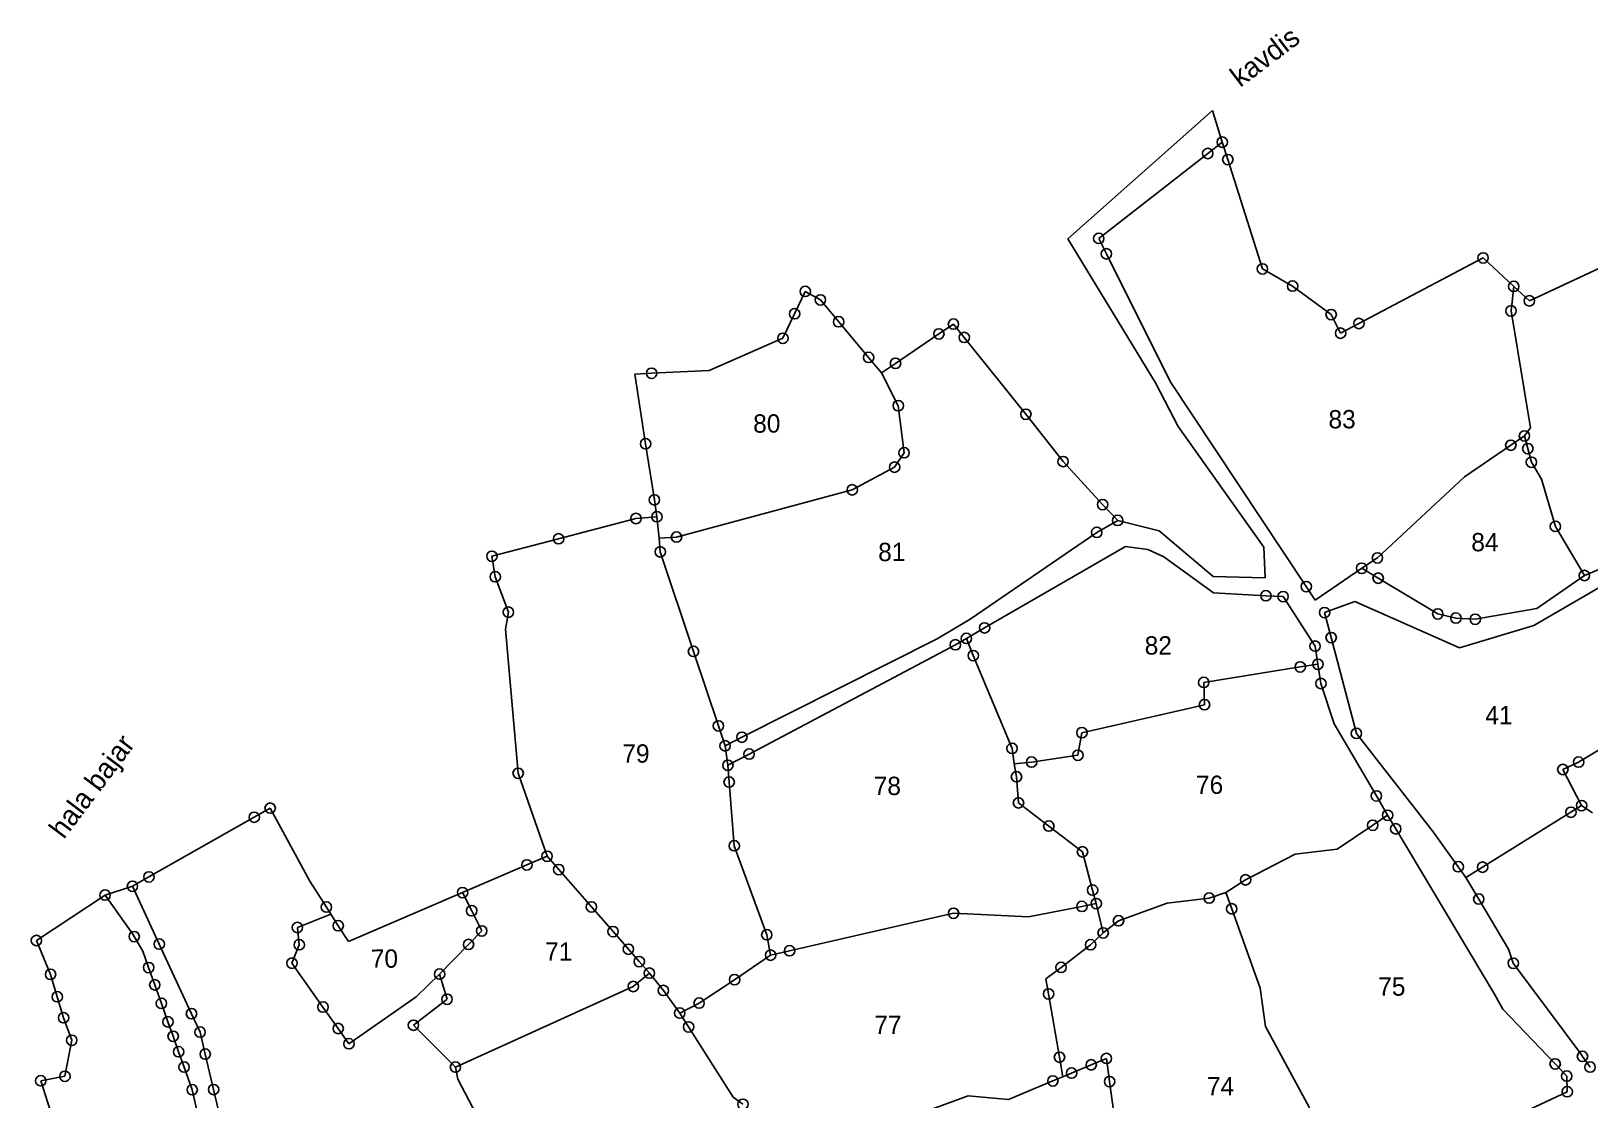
# Model space of a CAD drawing. Header units: metres. Extents: x 267555 to 271037, y 2139222 to 2142032.
# Drawn here: x 268840 to 269615, y 2140863 to 2141394 of the extents above; entities that cross this region are included whole.
import ezdxf

# ---------------------------------------------------------------- set-up
doc = ezdxf.new("R2010")
doc.units = ezdxf.units.M
for name, color, linetype in [('OFF', 1, 'Continuous'), ('POLY_PARCEL', 6, 'Continuous'), ('POLY_ROAD', 30, 'Continuous'), ('SYM_STONE', 1, 'Continuous'), ('TEXT_MAPOUT', 7, 'Continuous'), ('TEXT_PARCEL', 7, 'Continuous'), ('V_BOUND_LINE', 7, 'Continuous')]:
    doc.layers.add(name, color=color, linetype=linetype)
doc.styles.add('TEXT_MAP', font='', dxfattribs={"height": 2.5})
doc.styles.get('TEXT_MAP').set_extended_font_data('Kruti Dev 050')

msp = doc.modelspace()

# ---------------------------------------------------------------- linework, layer by layer
at = {"layer": 'OFF'}
for p, q in [((269427.21, 2141354.2), (269432.08, 2141338.53)), ((269185.02, 2141038.67), (269186.43, 2141028.98)), ((268877.01, 2140964.55), (268890.63, 2140968.9))]:
    msp.add_line(p, q, dxfattribs=at)
at = {"layer": 'POLY_PARCEL'}
for p, q in [((269576.87, 2141266.9), (269575.5, 2141254.72)), ((269575.5, 2141254.72), (269585.2, 2141196.66)), ((269262.8, 2141223.97), (269271.09, 2141207.64)), ((269271.09, 2141207.64), (269273.97, 2141184.25)), ((269585.2, 2141196.66), (269582.19, 2141192.61)), ((269575.41, 2141188), (269552.37, 2141172.31)), ((269582.19, 2141192.61), (269575.41, 2141188)), ((269582.19, 2141192.61), (269583.85, 2141186.29)), ((269273.97, 2141184.25), (269269.28, 2141177.1)), ((269583.85, 2141186.29), (269585.62, 2141179.53)), ((269269.28, 2141177.1), (269248.23, 2141165.84)), ((269552.37, 2141172.31), (269509.16, 2141132.01)), ((269585.62, 2141179.53), (269590.7, 2141171.16)), ((269248.23, 2141165.84), (269160.9, 2141142.37)), ((269590.7, 2141171.16), (269597.54, 2141147.68)), ((269152.22, 2141141.82), (269151.21, 2141152.45)), ((269160.9, 2141142.37), (269152.22, 2141141.82)), ((269152.86, 2141135.03), (269152.22, 2141141.82)), ((269597.54, 2141147.68), (269611.95, 2141123.28)), ((269169.37, 2141085.55), (269152.86, 2141135.03)), ((269509.16, 2141132.01), (269501.31, 2141126.89)), ((269308.34, 2141083.48), (269304.94, 2141092.03)), ((269181.72, 2141048.56), (269169.37, 2141085.55)), ((269327.64, 2141037.41), (269308.34, 2141083.48)), ((269470.79, 2141077.88), (269479.57, 2141079.16)), ((269609.11, 2141030.6), (269690.81, 2141080.11)), ((269422.86, 2141070.17), (269470.79, 2141077.88)), ((269423.22, 2141059.11), (269422.86, 2141070.17)), ((269362.33, 2141045.2), (269423.22, 2141059.11)), ((269185.02, 2141038.67), (269181.72, 2141048.56)), ((269360.34, 2141033.97), (269362.33, 2141045.2)), ((269328.74, 2141029.69), (269327.64, 2141037.41)), ((269337.34, 2141030.6), (269360.34, 2141033.97)), ((269187.09, 2141020.64), (269186.43, 2141028.98)), ((269328.74, 2141029.69), (269337.34, 2141030.6)), ((269329.84, 2141023.32), (269328.74, 2141029.69)), ((269601.25, 2141026.9), (269609.11, 2141030.6)), ((269610.59, 2141008.98), (269601.25, 2141026.9)), ((269601.25, 2141026.9), (269601.25, 2141026.9)), ((269189.59, 2140989.05), (269187.09, 2141020.64)), ((269330.83, 2141010.34), (269329.84, 2141023.32)), ((269345.88, 2140998.82), (269330.83, 2141010.34)), ((269506.78, 2140999.21), (269514.21, 2141004.19)), ((269561.38, 2140978.38), (269605.3, 2141005.69)), ((269605.3, 2141005.69), (269610.59, 2141008.98)), ((269610.59, 2141008.98), (269616, 2141005.41)), ((269362.62, 2140986), (269345.88, 2140998.82)), ((269489.12, 2140987.38), (269506.78, 2140999.21)), ((269205.77, 2140944.8), (269189.59, 2140989.05)), ((269468.26, 2140984.8), (269489.12, 2140987.38)), ((269096.62, 2140983.81), (269102.42, 2140977.17)), ((269367.65, 2140967.04), (269362.62, 2140986)), ((269443.63, 2140972.1), (269468.26, 2140984.8)), ((269102.42, 2140977.17), (269118.65, 2140958.63)), ((269433.85, 2140965.77), (269443.63, 2140972.1)), ((269443.63, 2140972.1), (269443.63, 2140972.1)), ((269553.14, 2140973.26), (269561.38, 2140978.38)), ((269059.15, 2140956.77), (269054.66, 2140965.77)), ((269369.45, 2140960.27), (269367.65, 2140967.04)), ((269404.7, 2140960.46), (269425.56, 2140963.03)), ((269425.56, 2140963.03), (269433.85, 2140965.77)), ((269433.85, 2140965.77), (269436.75, 2140957.7)), ((269064.17, 2140946.72), (269059.15, 2140956.77)), ((269118.65, 2140958.63), (269129.37, 2140946.38)), ((269217.08, 2140936.88), (269298.55, 2140955.51)), ((269298.55, 2140955.51), (269335.75, 2140953.69)), ((269335.75, 2140953.69), (269362.36, 2140958.88)), ((269362.36, 2140958.88), (269369.45, 2140960.27)), ((269369.45, 2140960.27), (269369.45, 2140960.27)), ((269369.45, 2140960.27), (269372.89, 2140945.73)), ((269380.51, 2140951.77), (269404.7, 2140960.46)), ((269436.75, 2140957.7), (269450.89, 2140918.27)), ((268989.25, 2140954.97), (268972.55, 2140948.41)), ((268972.55, 2140948.41), (268973.5, 2140939.87)), ((269372.89, 2140945.73), (269380.51, 2140951.77)), ((268973.5, 2140939.87), (268969.88, 2140930.7)), ((269043.2, 2140925.26), (269057.59, 2140939.99)), ((269057.59, 2140939.99), (269064.17, 2140946.72)), ((269129.37, 2140946.38), (269137.03, 2140937.63)), ((269207.68, 2140934.67), (269205.77, 2140944.8)), ((269351.95, 2140928.57), (269366.67, 2140939.85)), ((269366.67, 2140939.85), (269372.89, 2140945.73)), ((269372.89, 2140945.73), (269372.89, 2140945.73)), ((269137.03, 2140937.63), (269142.4, 2140931.49)), ((269189.77, 2140922.5), (269207.68, 2140934.67)), ((269207.68, 2140934.67), (269217.08, 2140936.88)), ((268969.88, 2140930.7), (268985.29, 2140908.92)), ((269031.65, 2140913.92), (269043.2, 2140925.26)), ((269046.93, 2140912.77), (269043.2, 2140925.26)), ((269139.46, 2140919.11), (269147.42, 2140925.75)), ((269142.4, 2140931.49), (269147.42, 2140925.75)), ((269147.42, 2140925.75), (269154.38, 2140917.14)), ((269344.48, 2140922.84), (269351.95, 2140928.57)), ((269051.1, 2140879.09), (269139.46, 2140919.11)), ((269154.38, 2140917.14), (269162.5, 2140905.9)), ((269172.15, 2140910.9), (269189.77, 2140922.5)), ((269345.76, 2140915.44), (269344.48, 2140922.84)), ((269450.89, 2140918.27), (269453.46, 2140899.2)), ((268985.29, 2140908.92), (268992.84, 2140898.24)), ((268998.2, 2140890.66), (269031.65, 2140913.92)), ((269030.19, 2140899.88), (269046.93, 2140912.77)), ((269162.5, 2140905.9), (269172.15, 2140910.9)), ((269351.18, 2140883.98), (269345.76, 2140915.44)), ((269162.5, 2140905.9), (269166.94, 2140899.01)), ((268992.84, 2140898.24), (268998.2, 2140890.66)), ((269051.1, 2140879.09), (269030.19, 2140899.88)), ((269166.94, 2140899.01), (269189.04, 2140864.15)), ((269453.46, 2140899.2), (269475.33, 2140858.81)), ((269052.22, 2140873.05), (269051.1, 2140879.09)), ((269352.85, 2140874.27), (269351.18, 2140883.98)), ((269357.22, 2140876.11), (269366.94, 2140880.19)), ((269366.94, 2140880.19), (269374.5, 2140883.36)), ((269374.5, 2140883.36), (269376.07, 2140871.88)), ((269063.22, 2140852.25), (269052.22, 2140873.05)), ((269325.93, 2140862.98), (269347.9, 2140872.2)), ((269347.9, 2140872.2), (269352.85, 2140874.27)), ((269352.85, 2140874.27), (269357.22, 2140876.11)), ((269376.07, 2140871.88), (269389.66, 2140772.83)), ((269189.04, 2140864.15), (269193.92, 2140860.6)), ((269213.25, 2140831.04), (269305.8, 2140864.74)), ((269305.8, 2140864.74), (269325.93, 2140862.98))]:
    msp.add_line(p, q, dxfattribs=at)
at = {"layer": 'POLY_ROAD'}
for p, q in [((269424.84, 2141332.9), (269432.08, 2141338.53)), ((269370.68, 2141290.75), (269424.84, 2141332.9)), ((269374.51, 2141283.07), (269370.68, 2141290.75)), ((269406.15, 2141219.65), (269374.51, 2141283.07)), ((269473.79, 2141117.74), (269406.15, 2141219.65)), ((269369.71, 2141144.71), (269380.09, 2141150.65)), ((269306.88, 2141101.59), (269369.71, 2141144.71)), ((269313.99, 2141097.26), (269383.91, 2141137.67)), ((269383.91, 2141137.67), (269395.02, 2141136.18)), ((269395.02, 2141136.18), (269403.04, 2141132.6)), ((269403.04, 2141132.6), (269427.65, 2141114.67)), ((269501.31, 2141126.89), (269478.19, 2141111.1)), ((269509.52, 2141121.96), (269501.31, 2141126.89)), ((269621.15, 2141127.07), (269611.95, 2141123.28)), ((269539.13, 2141104.18), (269509.52, 2141121.96)), ((269611.95, 2141123.28), (269588.41, 2141106.86)), ((269427.65, 2141114.67), (269453.76, 2141113.24)), ((269453.76, 2141113.24), (269462.25, 2141112.78)), ((269462.25, 2141112.78), (269478.15, 2141088.19)), ((269478.19, 2141111.1), (269473.79, 2141117.74)), ((269482.89, 2141104.85), (269497.94, 2141110.33)), ((269497.94, 2141110.33), (269549.85, 2141087.41)), ((269586.9, 2141098.4), (269619.67, 2141117.49)), ((269486.16, 2141092.42), (269482.89, 2141104.85)), ((269548.17, 2141102.14), (269539.13, 2141104.18)), ((269588.41, 2141106.86), (269557.74, 2141101.53)), ((269290.44, 2141091.85), (269306.88, 2141101.59)), ((269304.94, 2141092.03), (269313.99, 2141097.26)), ((269557.74, 2141101.53), (269548.17, 2141102.14)), ((269549.85, 2141087.41), (269586.9, 2141098.4)), ((269193.39, 2141042.95), (269290.44, 2141091.85)), ((269196.95, 2141034.55), (269299.44, 2141088.85)), ((269299.44, 2141088.85), (269304.94, 2141092.03)), ((269478.15, 2141088.19), (269479.57, 2141079.16)), ((269498.68, 2141044.82), (269486.16, 2141092.42)), ((269479.57, 2141079.16), (269481.08, 2141069.63)), ((269481.08, 2141069.63), (269487.63, 2141049.55)), ((269487.63, 2141049.55), (269508.6, 2141013.76)), ((269185.02, 2141038.67), (269193.39, 2141042.95)), ((269536.8, 2140995.96), (269498.68, 2141044.82)), ((269186.43, 2141028.98), (269196.95, 2141034.55)), ((269508.6, 2141013.76), (269514.21, 2141004.19)), ((269514.21, 2141004.19), (269518.25, 2140997.42)), ((269518.25, 2140997.42), (269567.33, 2140915.33)), ((269549.31, 2140978.58), (269536.8, 2140995.96)), ((269553.14, 2140973.26), (269549.31, 2140978.58)), ((269559.5, 2140962.54), (269553.14, 2140973.26)), ((268890.82, 2140945.06), (268877.01, 2140964.55)), ((268903.93, 2140940.2), (268890.63, 2140968.9)), ((269574.3, 2140937.59), (269559.5, 2140962.54)), ((268891.49, 2140943.92), (268890.82, 2140945.06)), ((268895.79, 2140936.58), (268891.49, 2140943.92)), ((268919.96, 2140905.61), (268903.93, 2140940.2)), ((268898.68, 2140928.48), (268895.79, 2140936.58)), ((269576.65, 2140930.65), (269574.3, 2140937.59)), ((268901.73, 2140919.93), (268898.68, 2140928.48)), ((269610.12, 2140885.63), (269576.65, 2140930.65)), ((268905, 2140910.74), (268901.73, 2140919.93)), ((268908.28, 2140901.55), (268905, 2140910.74)), ((269567.33, 2140915.33), (269571.5, 2140907.87)), ((268910.84, 2140894.36), (268908.28, 2140901.55)), ((268924.19, 2140896.46), (268919.96, 2140905.61)), ((269571.5, 2140907.87), (269597.44, 2140880.62)), ((268913.58, 2140886.68), (268910.84, 2140894.36)), ((268926.77, 2140885.52), (268924.19, 2140896.46)), ((268916.29, 2140879.08), (268913.58, 2140886.68)), ((268930.92, 2140867.92), (268926.77, 2140885.52)), ((269611.01, 2140884.39), (269610.12, 2140885.63)), ((268920.31, 2140867.81), (268916.29, 2140879.08)), ((269597.44, 2140880.62), (269603.17, 2140874.6)), ((269614.79, 2140879.09), (269611.01, 2140884.39)), ((269603.17, 2140874.6), (269603.47, 2140866.86)), ((268923.45, 2140854), (268920.31, 2140867.81)), ((268935.82, 2140847.14), (268930.92, 2140867.92)), ((269603.47, 2140866.86), (269521.56, 2140828.55))]:
    msp.add_line(p, q, dxfattribs=at)
at = {"layer": 'SYM_STONE'}
for centre in [(269424.84, 2141332.9), (269432.08, 2141338.53), (269434.81, 2141329.9), (269370.68, 2141290.75), (269374.51, 2141283.07), (269561.6, 2141281.04), (269452, 2141275.56), (269224.89, 2141264.39), (269466.98, 2141267.05), (269576.87, 2141266.9), (269232.4, 2141260.16), (269575.5, 2141254.72), (269584.61, 2141259.73), (269219.61, 2141253.33), (269241.48, 2141249.35), (269298.51, 2141248.19), (269486.17, 2141252.87), (269499.95, 2141248.46), (269213.78, 2141241.1), (269291.26, 2141243.27), (269303.88, 2141241.52), (269490.84, 2141243.65), (269256.38, 2141231.61), (269148.57, 2141223.74), (269269.72, 2141228.67), (269271.09, 2141207.64), (269334.48, 2141203.39), (269145.56, 2141188.74), (269575.41, 2141188), (269582.19, 2141192.61), (269583.85, 2141186.29), (269273.97, 2141184.25), (269352.95, 2141179.89), (269585.62, 2141179.53), (269269.28, 2141177.1), (269248.23, 2141165.84), (269149.91, 2141160.84), (269372.62, 2141158.5), (269140.79, 2141151.6), (269151.21, 2141152.45), (269380.09, 2141150.65), (269597.54, 2141147.68), (269102.36, 2141141.51), (269160.9, 2141142.37), (269369.71, 2141144.71), (269069.21, 2141132.81), (269152.86, 2141135.03), (269509.16, 2141132.01), (269501.31, 2141126.89), (269611.95, 2141123.28), (269070.87, 2141122.67), (269473.79, 2141117.74), (269509.52, 2141121.96), (269453.76, 2141113.24), (269462.25, 2141112.78), (269077.37, 2141105.07), (269482.89, 2141104.85), (269539.13, 2141104.18), (269548.17, 2141102.14), (269557.74, 2141101.53), (269304.94, 2141092.03), (269313.99, 2141097.26), (269486.16, 2141092.42), (269169.37, 2141085.55), (269299.44, 2141088.85), (269478.15, 2141088.19), (269308.34, 2141083.48), (269470.79, 2141077.88), (269479.57, 2141079.16), (269422.86, 2141070.17), (269481.08, 2141069.63), (269423.22, 2141059.11), (269181.72, 2141048.56), (269185.02, 2141038.67), (269193.39, 2141042.95), (269362.33, 2141045.2), (269498.68, 2141044.82), (269196.95, 2141034.55), (269327.64, 2141037.41), (269337.34, 2141030.6), (269360.34, 2141033.97), (269609.11, 2141030.6), (269082.25, 2141025.03), (269186.43, 2141028.98), (269329.84, 2141023.32), (269601.25, 2141026.9), (269187.09, 2141020.64), (268959.05, 2141007.71), (269330.83, 2141010.34), (269508.6, 2141013.76), (269610.59, 2141008.98), (268951.12, 2141003.21), (269506.78, 2140999.21), (269514.21, 2141004.19), (269605.3, 2141005.69), (269345.88, 2140998.82), (269518.25, 2140997.42), (269096.62, 2140983.81), (269189.59, 2140989.05), (269362.62, 2140986), (269086.6, 2140979.5), (269102.42, 2140977.17), (269549.31, 2140978.58), (269561.38, 2140978.38), (268890.63, 2140968.9), (268898.84, 2140973.55), (269443.63, 2140972.1), (268877.01, 2140964.55), (269054.66, 2140965.77), (269367.65, 2140967.04), (269425.56, 2140963.03), (269559.5, 2140962.54), (268986.97, 2140958.55), (269059.15, 2140956.77), (269118.65, 2140958.63), (269298.55, 2140955.51), (269362.36, 2140958.88), (269369.45, 2140960.27), (269436.75, 2140957.7), (268972.55, 2140948.41), (268992.84, 2140949.32), (269064.17, 2140946.72), (269129.37, 2140946.38), (269372.89, 2140945.73), (269380.51, 2140951.77), (268842.89, 2140941.95), (268891.49, 2140943.92), (268903.93, 2140940.2), (268973.5, 2140939.87), (269057.59, 2140939.99), (269137.03, 2140937.63), (269205.77, 2140944.8), (269366.67, 2140939.85), (268969.88, 2140930.7), (269142.4, 2140931.49), (269207.68, 2140934.67), (269217.08, 2140936.88), (269576.65, 2140930.65), (268849.93, 2140925.15), (268898.68, 2140928.48), (269043.2, 2140925.26), (269147.42, 2140925.75), (269189.77, 2140922.5), (269351.95, 2140928.57), (268853.27, 2140914.03), (268901.73, 2140919.93), (269139.46, 2140919.11), (269154.38, 2140917.14), (269345.76, 2140915.44), (268905, 2140910.74), (268985.29, 2140908.92), (269046.93, 2140912.77), (269172.15, 2140910.9), (268856.41, 2140903.61), (268908.28, 2140901.55), (268919.96, 2140905.61), (269030.19, 2140899.88), (269162.5, 2140905.9), (269166.94, 2140899.01), (268860.47, 2140892.41), (268910.84, 2140894.36), (268924.19, 2140896.46), (268992.84, 2140898.24), (268998.2, 2140890.66), (268913.58, 2140886.68), (268926.77, 2140885.52), (269351.18, 2140883.98), (269374.5, 2140883.36), (269611.01, 2140884.39), (268916.29, 2140879.08), (269051.1, 2140879.09), (269357.22, 2140876.11), (269366.94, 2140880.19), (269597.44, 2140880.62), (269614.79, 2140879.09), (268845.06, 2140872.3), (268857.08, 2140874.49), (268920.31, 2140867.81), (268930.92, 2140867.92), (269347.9, 2140872.2), (269376.07, 2140871.88), (269603.17, 2140874.6), (269193.92, 2140860.6), (269603.47, 2140866.86)]:
    msp.add_circle(centre, 2.58, dxfattribs=at)
at = {"layer": 'V_BOUND_LINE'}
for p, q in [((269427.21, 2141354.2), (269355.29, 2141290.56)), ((269434.81, 2141329.9), (269432.08, 2141338.53)), ((269452, 2141275.56), (269434.81, 2141329.9)), ((269355.29, 2141290.56), (269398.82, 2141219.02)), ((269561.6, 2141281.04), (269499.95, 2141248.46)), ((269576.87, 2141266.9), (269561.6, 2141281.04)), ((269466.98, 2141267.05), (269452, 2141275.56)), ((269621.89, 2141277.17), (269584.61, 2141259.73)), ((269486.17, 2141252.87), (269466.98, 2141267.05)), ((269584.61, 2141259.73), (269576.87, 2141266.9)), ((269224.89, 2141264.39), (269219.61, 2141253.33)), ((269232.4, 2141260.16), (269224.89, 2141264.39)), ((269241.48, 2141249.35), (269232.4, 2141260.16)), ((269219.61, 2141253.33), (269213.78, 2141241.1)), ((269490.84, 2141243.65), (269486.17, 2141252.87)), ((269256.38, 2141231.61), (269241.48, 2141249.35)), ((269291.26, 2141243.27), (269269.72, 2141228.67)), ((269298.51, 2141248.19), (269291.26, 2141243.27)), ((269303.88, 2141241.52), (269298.51, 2141248.19)), ((269499.95, 2141248.46), (269490.84, 2141243.65)), ((269213.78, 2141241.1), (269177.07, 2141225.12)), ((269334.48, 2141203.39), (269303.88, 2141241.52)), ((269262.8, 2141223.97), (269256.38, 2141231.61)), ((269269.72, 2141228.67), (269262.8, 2141223.97)), ((269148.57, 2141223.74), (269140.18, 2141223.34)), ((269140.18, 2141223.34), (269145.56, 2141188.74)), ((269177.07, 2141225.12), (269148.57, 2141223.74)), ((269398.82, 2141219.02), (269410.12, 2141197.29)), ((269352.95, 2141179.89), (269334.48, 2141203.39)), ((269410.12, 2141197.29), (269452.67, 2141137.39)), ((269145.56, 2141188.74), (269149.91, 2141160.84)), ((269372.62, 2141158.5), (269352.95, 2141179.89)), ((269149.91, 2141160.84), (269151.21, 2141152.45)), ((269380.09, 2141150.65), (269372.62, 2141158.5)), ((269140.79, 2141151.6), (269102.36, 2141141.51)), ((269151.21, 2141152.45), (269140.79, 2141151.6)), ((269400.75, 2141145.42), (269380.09, 2141150.65)), ((269102.36, 2141141.51), (269069.21, 2141132.81)), ((269427.48, 2141122.83), (269400.75, 2141145.42)), ((269452.67, 2141137.39), (269453.37, 2141122.15)), ((269069.21, 2141132.81), (269070.87, 2141122.67)), ((269070.87, 2141122.67), (269077.37, 2141105.07)), ((269453.37, 2141122.15), (269427.48, 2141122.83)), ((269077.37, 2141105.07), (269076.02, 2141096.6)), ((269076.02, 2141096.6), (269082.25, 2141025.03)), ((269082.25, 2141025.03), (269096.62, 2140983.81)), ((268951.12, 2141003.21), (268898.84, 2140973.55)), ((268959.05, 2141007.71), (268951.12, 2141003.21)), ((268978.75, 2140971.47), (268959.05, 2141007.71)), ((269086.6, 2140979.5), (269054.66, 2140965.77)), ((269096.62, 2140983.81), (269086.6, 2140979.5)), ((268898.84, 2140973.55), (268890.63, 2140968.9)), ((268986.97, 2140958.55), (268978.75, 2140971.47)), ((268877.01, 2140964.55), (268842.89, 2140941.95)), ((269054.66, 2140965.77), (268997.88, 2140941.38)), ((268989.25, 2140954.97), (268986.97, 2140958.55)), ((268992.84, 2140949.32), (268989.25, 2140954.97)), ((268997.88, 2140941.38), (268992.84, 2140949.32)), ((268842.89, 2140941.95), (268849.93, 2140925.15)), ((268849.93, 2140925.15), (268853.27, 2140914.03)), ((268853.27, 2140914.03), (268856.41, 2140903.61)), ((268856.41, 2140903.61), (268860.47, 2140892.41)), ((268860.47, 2140892.41), (268857.08, 2140874.49)), ((268857.08, 2140874.49), (268845.06, 2140872.3)), ((268845.06, 2140872.3), (268852.12, 2140850.42))]:
    msp.add_line(p, q, dxfattribs=at)

# ---------------------------------------------------------------- texts
at = {"layer": 'TEXT_MAPOUT'}
for s, rotation, p in [('kavdis', 37.14386, (269440.95, 2141365.44)), ('hala bajar', 53.00036, (268856.53, 2140991.88))]:
    msp.add_text(s, height=10.115, rotation=rotation, dxfattribs=at).set_placement(p)
at = {"layer": 'TEXT_PARCEL', "style": 'TEXT_MAP'}
for s, p in [('80', (269199.02, 2141194.21)), ('83', (269484.84, 2141196.33)), ('84', (269555.79, 2141135.28)), ('81', (269261.12, 2141130.4)), ('82', (269393.53, 2141083.97)), ('41', (269562.74, 2141049.32)), ('79', (269134.02, 2141030.25)), ('78', (269258.91, 2141014.17)), ('76', (269419, 2141014.73)), ('71', (269095.65, 2140931.88)), ('70', (269009.04, 2140928.37)), ('75', (269509.54, 2140914.5)), ('77', (269259.21, 2140895.47)), ('74', (269424.46, 2140864.96))]:
    msp.add_text(s, height=9.103, rotation=0.28058, dxfattribs=at).set_placement(p)

doc.saveas('drawing.dxf')
